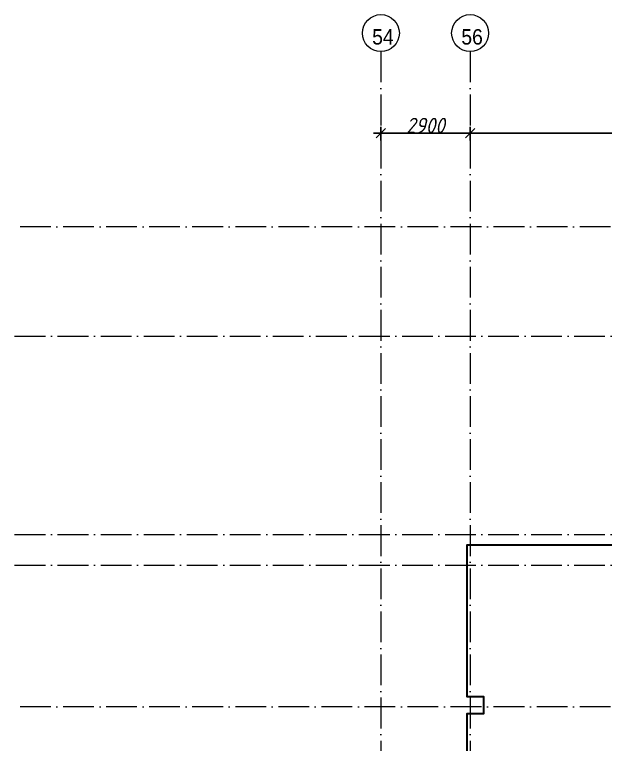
# Model space of a CAD drawing. Header units: millimetres. Extents: x -537608 to 253996, y -217170 to 186033.
# Drawn here: x 52700 to 71916, y 103683 to 127406 of the extents above; entities that cross this region are included whole.
import ezdxf

# ---------------------------------------------------------------- set-up
doc = ezdxf.new("R2010")
doc.units = ezdxf.units.MM
doc.linetypes.add('50_200_ШТРИХ_1Т_ш5_п1_п1_', pattern=[1400, 1000, -200, 0, -200])
doc.layers.add('A-ANNO-DIMS', color=7, linetype='Continuous', lineweight=9)
for name, color, linetype, lineweight, true_color in [('Оси-1', 7, 'Continuous', 20, 0xaaaaaa), ('Оси-2', 7, 'Continuous', 9, 0xaaaaaa), ('Оси-3', 7, '50_200_ШТРИХ_1Т_ш5_п1_п1_', 9, 0xaaaaaa)]:
    doc.layers.add(name, color=color, linetype=linetype, lineweight=lineweight, true_color=true_color)
doc.styles.add('Arial', font='arial.ttf', dxfattribs={"width": 0.9, "height": 500})
doc.styles.add('ISOCPEUR_I_1', font='isocpeui.ttf', dxfattribs={"width": 0.9, "height": 500})
doc.dimstyles.new('ISO-2_5_0_9К_БОЛЬШОЙ', dxfattribs={"dimscale": 304.8, "dimtxt": 497.990588, "dimasz": 0.984252, "dimexe": 0.787402, "dimexo": 0, "dimgap": 0, "dimtad": 1, "dimdec": 0, "dimzin": 0, "dimdsep": 46, "dimtxsty": 'ISOCPEUR_I_1', "dimblk1": 'OBLIQUE', "dimblk2": 'OBLIQUE', "dimsah": 1, "dimcen": 0.09, "dimdle": 0.787402, "dimazin": 0, "dimtfac": 1, "dimtdec": 4, "dimtix": 1, "dimtmove": 0, "dimatfit": 3, "dimfxl": 1, "dimtvp": 1, "dimtolj": 1, "dimtzin": 0, "dimarcsym": 2})

# ---------------------------------------------------------------- blocks, each defined once
blk = doc.blocks.new('Ось сетки - Круг_Ø6_00__ISO-2_5_0_9K_-17386508-АИ_План этажа_Стены_3')
at = {"layer": 'Оси-1'}
blk.add_circle((0, 0), 3, dxfattribs=at)
blk = doc.blocks.new('_Oblique')
at = {"color": 0, "linetype": 'ByBlock', "lineweight": -2}
blk.add_line((-0.5, -0.5), (0.5, 0.5), dxfattribs=at)
blk = doc.blocks.new('*D41')
at = {"layer": 'A-ANNO-DIMS', "color": 0, "lineweight": -2, "transparency": 16777216}
for p, q in [((18191, 123762), (18191, 123310)), ((21091, 123762), (21091, 123310)), ((17951, 123550), (21331, 123550))]:
    blk.add_line(p, q, dxfattribs=at)
at = {"layer": 'Defpoints', "color": 0, "transparency": 16777216}
for p in [(18191, 123762), (21091, 123762), (21091, 123550)]:
    blk.add_point(p, dxfattribs=at)
at = {"layer": 'A-ANNO-DIMS', "color": 0, "lineweight": -2, "transparency": 16777216, "xscale": 300, "yscale": 300, "zscale": 300, "rotation": 180}
blk.add_blockref('_Oblique', (18191, 123550), dxfattribs=at)
at = {"layer": 'A-ANNO-DIMS', "color": 0, "lineweight": -2, "transparency": 16777216, "xscale": 300, "yscale": 300, "zscale": 300}
blk.add_blockref('_Oblique', (21091, 123550), dxfattribs=at)
at = {"layer": 'A-ANNO-DIMS', "color": 0, "transparency": 16777216, "insert": (19641, 123800), "char_height": 500, "width": 1516.96, "attachment_point": 5, "style": 'ISOCPEUR_I_1'}
blk.add_mtext('\\A1;2900', dxfattribs=at)
blk = doc.blocks.new('*D42')
at = {"layer": 'A-ANNO-DIMS', "color": 0, "lineweight": -2, "transparency": 16777216}
for p, q in [((21091, 123762), (21091, 123310)), ((32441, 123762), (32441, 123310)), ((20851, 123550), (32681, 123550))]:
    blk.add_line(p, q, dxfattribs=at)
at = {"layer": 'Defpoints', "color": 0, "transparency": 16777216}
for p in [(21091, 123762), (32441, 123762), (32441, 123550)]:
    blk.add_point(p, dxfattribs=at)
at = {"layer": 'A-ANNO-DIMS', "color": 0, "lineweight": -2, "transparency": 16777216, "xscale": 300, "yscale": 300, "zscale": 300, "rotation": 180}
blk.add_blockref('_Oblique', (21091, 123550), dxfattribs=at)
at = {"layer": 'A-ANNO-DIMS', "color": 0, "lineweight": -2, "transparency": 16777216, "xscale": 300, "yscale": 300, "zscale": 300}
blk.add_blockref('_Oblique', (32441, 123550), dxfattribs=at)
at = {"layer": 'A-ANNO-DIMS', "color": 0, "transparency": 16777216, "insert": (26766, 123800), "char_height": 500, "width": 1666.35, "attachment_point": 5, "style": 'ISOCPEUR_I_1'}
blk.add_mtext('\\A1;11350', dxfattribs=at)
blk = doc.blocks.new('osi')
at = {"layer": 'Оси-3'}
for p, q in [((18190.8, 126205.7), (18190.8, 83013.9)), ((21090.8, 126205.7), (21090.8, 83013.9)), ((48058.7, 120505.8), (6276.8, 120505.8)), ((6276.8, 116955.5), (48058.7, 116955.5)), ((6276.8, 110505.8), (48058.7, 110505.8)), ((6276.8, 109505.8), (48058.7, 109505.8)), ((48058.7, 104905.8), (6276.8, 104905.8))]:
    blk.add_line(p, q, dxfattribs=at)
at = {"layer": 'Оси-1', "xscale": 199.9999999999999, "yscale": 199.9999999999999, "zscale": 199.9999999999999, "rotation": 180}
for p in [(18190.8, 126805.7), (21090.8, 126805.7)]:
    blk.add_blockref('Ось сетки - Круг_Ø6_00__ISO-2_5_0_9K_-17386508-АИ_План этажа_Стены_3', p, dxfattribs=at)
at = {"layer": 'Оси-2', "char_height": 500, "width": 702, "attachment_point": 5, "line_spacing_factor": 0.936439, "style": 'Arial'}
for s, insert in [('\\pxqc,t4.572,9.144,13.716,18.288,22.86,27.432,32.004,36.576,41.148,45.72,50.292,54.864,59.436,64.008,68.58,73.152,77.724,82.296,86.868,91.44,96.012,100.584,105.156,109.728,114.3,118.872,123.444,128.016,132.588,137.16,141.732,146.304;{54}', (18255.9, 126678.6)), ('\\pxqc,t4.572,9.144,13.716,18.288,22.86,27.432,32.004,36.576,41.148,45.72,50.292,54.864,59.436,64.008,68.58,73.152,77.724,82.296,86.868,91.44,96.012,100.584,105.156,109.728,114.3,118.872,123.444,128.016,132.588,137.16,141.732,146.304;{56}', (21155.9, 126678.6))]:
    blk.add_mtext(s, dxfattribs=dict(at, insert=insert))
at = {"layer": 'A-ANNO-DIMS'}
for base, p1, p2, override, picture, middle in [((21090.8, 123550.1), (18190.8, 123762.2), (21090.8, 123762.2), {"dimpost": '<>', "dimfxl": 2900}, '*D41', (19640.8, 123800.1)), ((32440.8, 123550.1), (21090.8, 123762.2), (32440.8, 123762.2), {"dimpost": '<>', "dimfxl": 11350}, '*D42', (26765.8, 123800.1))]:
    dim = blk.add_linear_dim(base=base, p1=p1, p2=p2, dimstyle='ISO-2_5_0_9К_БОЛЬШОЙ', override=override, dxfattribs=at)
    dim.commit()
    dim.dimension.update_dxf_attribs({"geometry": picture, "text_midpoint": middle})

msp = doc.modelspace()

# ---------------------------------------------------------------- linework, layer by layer
at = {"lineweight": 30}
msp.add_lwpolyline([(73382.4435, 110156.3745), (67408.4435, 110156.3745), (67408.4435, 105235.3745), (67950.4435, 105235.3745), (67950.4435, 104678.3745), (67408.4435, 104678.3745), (67408.4435, 102046.3745)], dxfattribs=at)

# ---------------------------------------------------------------- block references
msp.add_blockref('osi', (46423.6239, 0))

doc.saveas('drawing.dxf')
